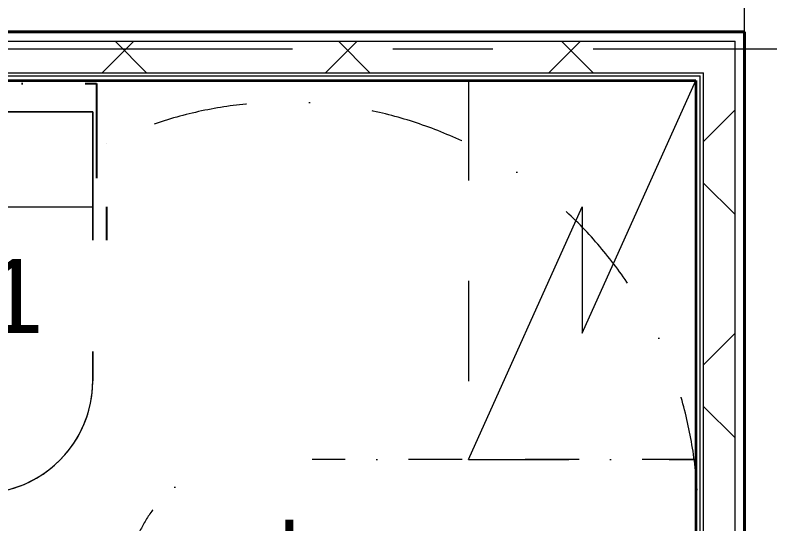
# Model space of a CAD drawing. Header units: millimetres. Extents: x -46592 to 140440, y -36427 to 76663.
# Drawn here: x 35359 to 36554, y 50339 to 51145 of the extents above; entities that cross this region are included whole.
import ezdxf

# ---------------------------------------------------------------- set-up
doc = ezdxf.new("R2010")
doc.units = ezdxf.units.MM
for name, pattern in [('Dash', [317.5, 158.75, -158.75]), ('Grid Line', [1111.25, 635, -158.75, 158.75, -158.75]), ('Pistekatko 3_2_mm', [350, 150, -100, 0, -100]), ('pistekatko tiheä_2_', [185, 85, -50, 0, -50])]:
    doc.linetypes.add(name, pattern=pattern)
for name, color, linetype, lineweight in [('AR-C_APUVIIVA-1', 1, 'Pistekatko 3_2_mm', 18), ('AR-C_APUVIIVA-2', 1, 'pistekatko tiheä_2_', 18), ('AR-Y_MODVIIVA-1', 8, 'Grid Line', 9), ('AR1241_US-1', 1, 'Continuous', 35), ('AR1311_VS', 2, 'Continuous', 18), ('AR1311_VS-1', 2, 'Continuous', 35), ('AR1331_KIINTO', 3, 'Continuous', 18), ('AR1331_KIINTO-1', 3, 'Continuous', 25), ('AR1331_KIINTO-2', 3, 'Pistekatko 3_2_mm', 25), ('AR19_MUURAK', 6, 'Continuous', 18), ('AR19_MUURAK-2', 6, 'Dash', 18), ('AR21_PUTKIOSA', 6, 'Continuous', 18), ('AR23_SÄHKÖ-OSA-3', 6, 'Continuous', 9)]:
    doc.layers.add(name, color=color, linetype=linetype, lineweight=lineweight)
doc.styles.add('Arial', font='arial.ttf', dxfattribs={"height": 117.10189})
pattern_1 = [(45, (0, 0), (-176.7767, 176.7767), []), (135, (0, 0), (-176.7767, -176.7767), [])]

# ---------------------------------------------------------------- blocks, each defined once
blk = doc.blocks.new('Wc-istuin_2 - Wc-istuin-1650274-04 2_ krs')
at = {"layer": 'AR21_PUTKIOSA'}
for p, q in [((-177.9, 30), (-177.9, 455.7)), ((-177.9, 455.7), (-177.9, 30)), ((177.9, 455.7), (177.9, 30)), ((177.9, 30), (177.9, 455.7)), ((-177.9, 180.7), (177.9, 180.7)), ((177.9, 30), (-177.9, 30)), ((-177.9, 30), (177.9, 30))]:
    blk.add_line(p, q, dxfattribs=at)
for start in [0, 360]:
    blk.add_arc((0, 455.7), 177.9, start, 180, dxfattribs=at)
blk = doc.blocks.new('Seinäkaappi - Pyykkikaappi-2251105-04 2_ krs')
at = {"layer": 'AR1331_KIINTO-1'}
blk.add_line((181.5, -200), (181.5, -235), dxfattribs=at)
at = {"layer": 'AR1331_KIINTO-2'}
for p, q in [((200, 150), (-200, 150)), ((-200, 150), (-200, -200)), ((-184, 145), (184, 145)), ((-184, -200), (-184, 145)), ((184, 145), (184, -200)), ((200, -200), (200, 150)), ((-200, -200), (200, -200))]:
    blk.add_line(p, q, dxfattribs=at)
blk = doc.blocks.new('Shower_columns_15486 - Suihku-2254303-04 2_ krs')
at = {"layer": 'AR-C_APUVIIVA-2'}
blk.add_line((-450, 0), (-450, -700), dxfattribs=at)
blk.add_arc((-250, -700), 200, 180, 270, dxfattribs=at)
blk = doc.blocks.new('LTO600x360x700 - LTO600x360x700-2267141-04 2_ krs')
at = {"layer": 'AR19_MUURAK'}
for p, q in [((-600, 360), (-200, 180)), ((-400, 180), (0, 0)), ((-200, 180), (-400, 180))]:
    blk.add_line(p, q, dxfattribs=at)
at = {"layer": 'AR19_MUURAK-2'}
for p, q in [((0, 360), (-600, 360)), ((-600, 360), (-600, 0)), ((0, 0), (0, 360)), ((-600, 0), (0, 0))]:
    blk.add_line(p, q, dxfattribs=at)

msp = doc.modelspace()

# ---------------------------------------------------------------- hatches: boundary and pattern name
at = {"layer": 'AR1311_VS'}
h = msp.add_hatch(dxfattribs=at)
h.set_pattern_fill('FP_1', color=256, style=0, pattern_type=2)
h.set_pattern_definition(pattern_1)
h.paths.add_polyline_path([(36444.1, 51053.5), (36449.1, 51053.5), (36449.1, 51103.5), (34337.1, 51103.5), (34337.1, 51053.5), (36437.1, 51053.5)], flags=0)
h = msp.add_hatch(dxfattribs=at)
h.set_pattern_fill('FP_1', color=256, style=0, pattern_type=2)
h.set_pattern_definition(pattern_1)
h.paths.add_polyline_path([(36492.3, 49529.5), (36499.1, 49529.5), (36499.1, 51103.5), (36449.1, 51103.5), (36449.1, 49529.5)], flags=0)

# ---------------------------------------------------------------- linework, layer by layer
at = {"layer": 'AR-C_APUVIIVA-1'}
for start, end in [(3.1014, 118.3201), (169.5763, 324.6405)]:
    msp.add_arc((35789.8, 50357.3), 650, start, end, dxfattribs=at)
at = {"layer": 'AR-Y_MODVIIVA-1'}
msp.add_line((49133.2, 51090.8), (29793.3, 51090.8), dxfattribs=at)
at = {"layer": 'AR1241_US-1'}
for p, q in [((31594.1, 51118.5), (36514.1, 51118.5)), ((36514.1, 51118.5), (36514.1, 49468.5))]:
    msp.add_line(p, q, dxfattribs=at)
at = {"layer": 'AR1311_VS'}
for p, q in [((36514.1, 51118.5), (36514.1, 51260)), ((34274.1, 51103.5), (36499.1, 51103.5)), ((36499.1, 49466.5), (36499.1, 51103.5)), ((34337.1, 51053.5), (36449.1, 51053.5)), ((34342.1, 51048.5), (36444.1, 51048.5)), ((36444.1, 49534.5), (36444.1, 51048.5)), ((36449.1, 49529.5), (36449.1, 51053.5))]:
    msp.add_line(p, q, dxfattribs=at)
at = {"layer": 'AR1311_VS-1'}
for p, q in [((36514.1, 51118.5), (34274.1, 51118.5)), ((36514.1, 49468.5), (36514.1, 51118.5)), ((34984, 51041.5), (36437.1, 51041.5)), ((36437.1, 51041.5), (36437.1, 50013.3))]:
    msp.add_line(p, q, dxfattribs=at)

# ---------------------------------------------------------------- block references
at = {"layer": 'AR1331_KIINTO'}
msp.add_blockref('Seinäkaappi - Pyykkikaappi-2251105-04 2_ krs', (35304.1, 50891.5), dxfattribs=at)
at = {"layer": 'AR19_MUURAK', "rotation": 90.00000000001077}
msp.add_blockref('LTO600x360x700 - LTO600x360x700-2267141-04 2_ krs', (36437.1, 51041.5), dxfattribs=at)
at = {"layer": 'AR21_PUTKIOSA'}
for name, p, rotation in [('Wc-istuin_2 - Wc-istuin-1650274-04 2_ krs', (35304.1, 51021.5), 180), ('Shower_columns_15486 - Suihku-2254303-04 2_ krs', (36437.1, 49991.5), 270.0000000000154)]:
    msp.add_blockref(name, p, dxfattribs=dict(at, rotation=rotation))

# ---------------------------------------------------------------- next in the draw order: texts
at = {"layer": 'AR23_SÄHKÖ-OSA-3', "insert": (35008.2, 50758.8), "char_height": 117.1, "width": 941.546, "attachment_point": 2, "line_spacing_factor": 0.938532, "style": 'Arial', "bg_fill": 3, "box_fill_scale": 1.25, "bg_fill_color": 0, "bg_fill_transparency": 0}
msp.add_mtext('Proj a KH1', dxfattribs=at)
at = {"layer": 'AR23_SÄHKÖ-OSA-3', "insert": (35682.6, 49958.3), "char_height": 117.1, "width": 941.546, "attachment_point": 2, "rotation": 90, "line_spacing_factor": 0.938532, "style": 'Arial', "bg_fill": 3, "box_fill_scale": 1.25, "bg_fill_color": 0, "bg_fill_transparency": 0}
msp.add_mtext('Proj b KH1', dxfattribs=at)

doc.saveas('drawing.dxf')
